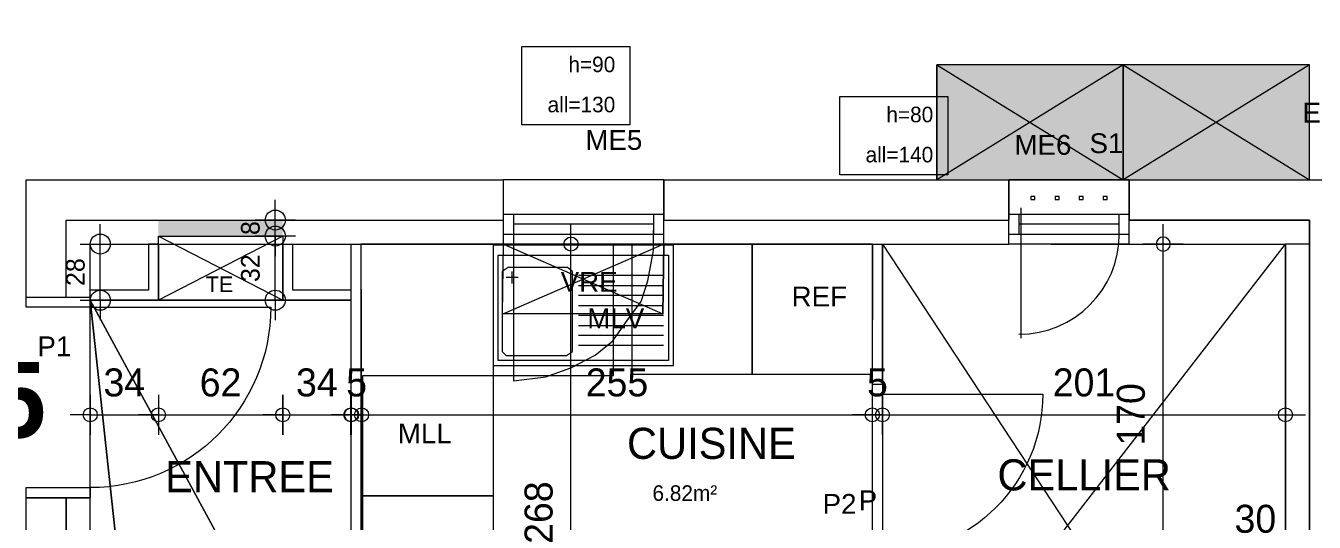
# Model space of a CAD drawing. Header units: metres. Extents: x -30.4 to 29.6, y -50.6 to 0.4.
# Drawn here: x -22.44 to -16.02, y -22.32 to -19.85 of the extents above; entities that cross this region are included whole.
import ezdxf
from ezdxf.enums import TextEntityAlignment as Align
from ezdxf.lldxf.tags import DXFTag

# ---------------------------------------------------------------- set-up
doc = ezdxf.new("R2010")
doc.units = ezdxf.units.M
doc.header["$MEASUREMENT"] = 0
for name, color, linetype in [('Calque commun', 7, 'Continuous'), ('Calque7', 7, 'Continuous'), ('Calque90', 7, 'Continuous'), ('Textes', 7, 'Continuous')]:
    doc.layers.add(name, color=color, linetype=linetype)
doc.styles.add('Arial15', font='arial.ttf', dxfattribs={"height": 0.077313})
doc.styles.add('Arial4', font='arial.ttf', dxfattribs={"height": 0.098961})
doc.styles.add('Century Gothic', font='GOTHIC.TTF', dxfattribs={"height": 0.139636})
doc.styles.add('Century Gothic15', font='GOTHIC.TTF', dxfattribs={"height": 0.155151})
doc.styles.add('Century Gothic17', font='GOTHIC.TTF', dxfattribs={"height": 0.09309})
doc.styles.add('Century Gothic2', font='GOTHICB.TTF', dxfattribs={"height": 0.378481})
doc.styles.add('Century Gothic7', font='GOTHIC.TTF', dxfattribs={"height": 0.077575})
tags = doc.linetypes.add('DOT2', pattern=[0.125, 0, -0.125]).pattern_tags.tags
tags[6:7] = [DXFTag(74, 4), DXFTag(75, 0), DXFTag(340, '0'), DXFTag(46, 1.0), DXFTag(50, 0.0), DXFTag(44, 0.0), DXFTag(45, 0.0)]
tags[4:5] = [DXFTag(74, 4), DXFTag(75, 0), DXFTag(340, '0'), DXFTag(46, 1.0), DXFTag(50, 0.0), DXFTag(44, 0.0), DXFTag(45, 0.0)]
tags = doc.linetypes.add('HIDDEN', pattern=[0.375, 0.25, -0.125]).pattern_tags.tags
tags[6:7] = [DXFTag(74, 4), DXFTag(75, 0), DXFTag(340, '0'), DXFTag(46, 1.0), DXFTag(50, 0.0), DXFTag(44, 0.0), DXFTag(45, 0.0)]
tags[4:5] = [DXFTag(74, 4), DXFTag(75, 0), DXFTag(340, '0'), DXFTag(46, 1.0), DXFTag(50, 0.0), DXFTag(44, 0.0), DXFTag(45, 0.0)]
tags = doc.linetypes.add('HIDDEN2', pattern=[0.1875, 0.125, -0.0625]).pattern_tags.tags
tags[6:7] = [DXFTag(74, 4), DXFTag(75, 0), DXFTag(340, '0'), DXFTag(46, 1.0), DXFTag(50, 0.0), DXFTag(44, 0.0), DXFTag(45, 0.0)]
tags[4:5] = [DXFTag(74, 4), DXFTag(75, 0), DXFTag(340, '0'), DXFTag(46, 1.0), DXFTag(50, 0.0), DXFTag(44, 0.0), DXFTag(45, 0.0)]

# ---------------------------------------------------------------- blocks, each defined once
blk = doc.blocks.new('Block25442')
at = {"layer": 'Calque commun', "color": 7, "linetype": 'Continuous', "lineweight": 18}
for p, q in [((-16.0388, -20.6153), (-15.8388, -20.6153)), ((-16.0388, -20.8153), (-16.0388, -20.8153))]:
    blk.add_line(p, q, dxfattribs=at)
at = {"layer": 'Calque commun', "color": 7, "linetype": 'Continuous', "lineweight": 9}
blk.add_line((-16.0388, -20.9353), (-16.1588, -20.9353), dxfattribs=at)
blk = doc.blocks.new('Block25478')
at = {"layer": 'Calque commun', "color": 7, "linetype": 'Continuous', "lineweight": 9}
for p, q in [((-16.0388, -20.8153), (-16.0388, -29.4153)), ((-16.1588, -20.9353), (-16.1588, -29.2952))]:
    blk.add_line(p, q, dxfattribs=at)
blk = doc.blocks.new('Block26342')
at = {"layer": 'Calque commun', "color": 7, "linetype": 'Continuous', "lineweight": 18}
for p, q in [((-22.4388, -21.2006), (-22.4388, -20.6153)), ((-22.4388, -24.5098), (-22.4388, -22.2006))]:
    blk.add_line(p, q, dxfattribs=at)
at = {"layer": 'Calque commun', "color": 7, "linetype": 'Continuous', "lineweight": 9}
for p, q in [((-22.2388, -21.2006), (-22.2388, -20.8153)), ((-22.1188, -21.2006), (-22.1188, -20.9353)), ((-22.2388, -24.5098), (-22.2388, -22.2006)), ((-22.1188, -24.5098), (-22.1188, -22.2006))]:
    blk.add_line(p, q, dxfattribs=at)
blk = doc.blocks.new('@PRES_1_$$_1-4')
at = {"layer": 'Calque commun', "color": 5, "linetype": 'Continuous', "lineweight": 9}
blk.add_line((0.05, 0.32), (0.05, 1.22), dxfattribs=at)
at = {"layer": 'Calque commun', "color": 5, "linetype": 'Continuous', "lineweight": 9, "extrusion": (0, 0, -1)}
blk.add_arc((-0.05, 0.32), 0.9, 90, 180, dxfattribs=at)
at = {"layer": 'Calque commun', "color": 5, "linetype": 'Continuous', "lineweight": 9}
mesh = blk.add_polyface(dxfattribs=at)
corners = [(0, 0), (0, 0.32), (0.05, 0.32), (0.05, 0)]
mesh.append_faces([[corners[k] for k in face] for face in [(0, 1, 2, 3)]], dxfattribs={"color": 5})
mesh = blk.add_polyface(dxfattribs=at)
corners = [(0.95, 0), (0.95, 0.32), (1, 0.32), (1, 0)]
mesh.append_faces([[corners[k] for k in face] for face in [(0, 1, 2, 3)]], dxfattribs={"color": 5})
blk = doc.blocks.new('@PRES_1_$$_1-5')
at = {"layer": 'Calque commun', "color": 0, "linetype": 'ByBlock', "lineweight": -2}
blk.add_line((0, 0), (0, 0.32), dxfattribs=at)
blk = doc.blocks.new('@PRES_1_$$_1-6')
at = {"layer": 'Calque commun', "color": 0, "linetype": 'ByBlock', "lineweight": -2}
blk.add_line((0, 0), (0, 0.32), dxfattribs=at)
blk = doc.blocks.new('INTER_2D_COMB2')
at = {"layer": 'Calque7', "color": 0, "linetype": 'ByBlock', "lineweight": -2}
blk.add_blockref('@PRES_1_$$_1-4', (0, 0), dxfattribs=at)
at = {"layer": 'Calque7', "color": 7, "linetype": 'Continuous', "lineweight": 9}
blk.add_blockref('@PRES_1_$$_1-5', (0, 0), dxfattribs=at)
at = {"layer": 'Calque7', "color": 7, "linetype": 'Continuous', "lineweight": 9, "extrusion": (0, 0, -1), "xscale": -1, "yscale": -1, "zscale": -1, "rotation": -180}
blk.add_blockref('@PRES_1_$$_1-6', (-1, 0), dxfattribs=at)
blk = doc.blocks.new('PLACED_COMB2')
at = {"layer": 'Calque7', "color": 0, "linetype": 'ByBlock', "lineweight": -2}
blk.add_blockref('INTER_2D_COMB2', (0, 0), dxfattribs=at)
blk = doc.blocks.new('Block29659')
at = {"layer": 'Calque commun', "color": 7, "linetype": 'Continuous', "lineweight": 18}
for p, q in [((-22.4388, -20.6153), (-20.0588, -20.6153)), ((-19.2588, -20.6153), (-17.5378, -20.6153)), ((-16.9378, -20.6153), (-15.8388, -20.6153))]:
    blk.add_line(p, q, dxfattribs=at)
at = {"layer": 'Calque commun', "color": 7, "linetype": 'Continuous', "lineweight": 9}
for p, q in [((-22.2388, -20.8153), (-20.0588, -20.8153)), ((-19.2588, -20.8153), (-17.5378, -20.8153)), ((-16.9378, -20.8153), (-16.0388, -20.8153)), ((-22.1188, -20.9353), (-20.0588, -20.9353)), ((-19.2588, -20.9353), (-17.5378, -20.9353)), ((-16.9378, -20.9353), (-16.1588, -20.9353))]:
    blk.add_line(p, q, dxfattribs=at)
blk = doc.blocks.new('@PRES_1_$$_1-7')
at = {"layer": 'Calque commun', "color": 5, "linetype": 'Continuous', "lineweight": 9}
for p, q in [((0, 0.32), (0.8, 0.32)), ((0.8, 0.15), (0, 0.15)), ((0.05, 0.05), (0.05, 0.15)), ((0.75, 0.15), (0.75, 0.05)), ((0.05, 0.1), (0.75, 0.1)), ((0.8, 0.05), (0, 0.05)), ((0, 0), (0.8, 0))]:
    blk.add_line(p, q, dxfattribs=at)
blk = doc.blocks.new('@PRES_1_$$_1-8')
at = {"layer": 'Calque commun', "color": 7, "linetype": 'Continuous', "lineweight": 9}
blk.add_line((0, 0), (0, 0.32), dxfattribs=at)
blk = doc.blocks.new('@PRES_1_$$_1-9')
at = {"layer": 'Calque commun', "color": 7, "linetype": 'Continuous', "lineweight": 9}
blk.add_line((0, 0), (0, 0.32), dxfattribs=at)
blk = doc.blocks.new('INTER_2D_COMB3')
at = {"layer": 'Calque commun', "color": 0, "linetype": 'ByBlock', "lineweight": -2}
for name in ['@PRES_1_$$_1-7', '@PRES_1_$$_1-8']:
    blk.add_blockref(name, (0, 0), dxfattribs=at)
at = {"layer": 'Calque commun', "color": 0, "linetype": 'ByBlock', "lineweight": -2, "extrusion": (0, 0, -1), "xscale": -1, "yscale": -1, "zscale": -1, "rotation": -180}
blk.add_blockref('@PRES_1_$$_1-9', (-0.8, 0), dxfattribs=at)
blk = doc.blocks.new('PLACED_COMB3')
at = {"layer": 'Calque commun', "color": 0, "linetype": 'ByBlock', "lineweight": -2}
blk.add_blockref('INTER_2D_COMB3', (0, 0), dxfattribs=at)
blk = doc.blocks.new('@PRES_1_$$_1-13')
at = {"layer": 'Calque commun', "color": 5, "linetype": 'Continuous', "lineweight": 9}
for p, q in [((0, 0.32), (0.6, 0.32)), ((0.6, 0.15), (0, 0.15)), ((0.05, 0.05), (0.05, 0.15)), ((0.55, 0.15), (0.55, 0.05)), ((0.05, 0.1), (0.55, 0.1)), ((0.6, 0.05), (0, 0.05)), ((0, 0), (0.6, 0))]:
    blk.add_line(p, q, dxfattribs=at)
blk = doc.blocks.new('@PRES_1_$$_1-14')
at = {"layer": 'Calque commun', "color": 7, "linetype": 'Continuous', "lineweight": 9}
blk.add_line((0, 0), (0, 0.32), dxfattribs=at)
blk = doc.blocks.new('@PRES_1_$$_1-15')
at = {"layer": 'Calque commun', "color": 7, "linetype": 'Continuous', "lineweight": 9}
blk.add_line((0, 0), (0, 0.32), dxfattribs=at)
blk = doc.blocks.new('INTER_2D_COMB5')
at = {"layer": 'Calque commun', "color": 0, "linetype": 'ByBlock', "lineweight": -2}
for name in ['@PRES_1_$$_1-13', '@PRES_1_$$_1-14']:
    blk.add_blockref(name, (0, 0), dxfattribs=at)
at = {"layer": 'Calque commun', "color": 0, "linetype": 'ByBlock', "lineweight": -2, "extrusion": (0, 0, -1), "xscale": -1, "yscale": -1, "zscale": -1, "rotation": -180}
blk.add_blockref('@PRES_1_$$_1-15', (-0.6, 0), dxfattribs=at)
blk = doc.blocks.new('PLACED_COMB5')
at = {"layer": 'Calque commun', "color": 0, "linetype": 'ByBlock', "lineweight": -2}
blk.add_blockref('INTER_2D_COMB5', (0, 0), dxfattribs=at)
blk = doc.blocks.new('_15-2')
at = {"layer": 'Calque90', "color": 6, "linetype": 'ByBlock', "lineweight": 9}
for p, q in [((0.9, 0.6), (0, 0.6)), ((0, 0.6), (0, 0)), ((0.9, 0), (0.9, 0.6)), ((0.025, 0.025), (0.025, 0.55)), ((0.025, 0.55), (0.875, 0.55)), ((0.875, 0.55), (0.875, 0.025)), ((0.075, 0.49), (0.045, 0.47)), ((0.045, 0.47), (0.045, 0.07)), ((0.37, 0.4888), (0.075, 0.49)), ((0.095, 0.4099), (0.095, 0.4699)), ((0.395, 0.47), (0.37, 0.4888)), ((0.395, 0.07), (0.395, 0.47)), ((0.85, 0.45), (0.425, 0.45)), ((0.125, 0.4398), (0.065, 0.44)), ((0.425, 0.4), (0.85, 0.4)), ((0.85, 0.35), (0.425, 0.35)), ((0.425, 0.3), (0.85, 0.3)), ((0.85, 0.25), (0.425, 0.25)), ((0.425, 0.2), (0.85, 0.2)), ((0.85, 0.15), (0.425, 0.15)), ((0.045, 0.07), (0.065, 0.05)), ((0.045, 0.07), (0.065, 0.05)), ((0.365, 0.05), (0.395, 0.07)), ((0.85, 0.1), (0.425, 0.1)), ((0, 0), (0.9, 0)), ((0.875, 0.025), (0.025, 0.025)), ((0.065, 0.05), (0.365, 0.05))]:
    blk.add_line(p, q, dxfattribs=at)
blk = doc.blocks.new('XMODULE1PGNONPMR23')
at = {"layer": 'Calque commun', "color": 5, "linetype": 'Continuous', "lineweight": 9}
blk.add_arc((0, 0), 0.5, 0, 359.99941, dxfattribs=at)
blk = doc.blocks.new('XMODULE1PGNONPMR24')
at = {"layer": 'Calque commun', "color": 5, "linetype": 'Continuous', "lineweight": 9}
blk.add_arc((0, 0), 0.5, 0, 359.99941, dxfattribs=at)
blk = doc.blocks.new('DimLine53444')
at = {"layer": 'Calque commun', "color": 5, "linetype": 'Continuous', "lineweight": 9}
for p, q in [((9.3189, -15.9912), (9.3189, -15.8912)), ((9.2189, -15.9912), (9.4189, -15.9912)), ((9.3189, -18.6713), (9.3189, -15.9912)), ((9.4189, -18.6713), (9.2189, -18.6713)), ((9.3189, -18.6713), (9.3189, -18.7713))]:
    blk.add_line(p, q, dxfattribs=at)
at = {"layer": 'Calque commun', "color": 5, "linetype": 'Continuous', "lineweight": 9, "extrusion": (0, 0, -1), "xscale": 0.07000000029802322, "yscale": 0.07000000029802322, "zscale": 0.07000000029802322, "rotation": 90}
for name, p in [('XMODULE1PGNONPMR24', (-9.3189, -15.9912)), ('XMODULE1PGNONPMR23', (-9.3189, -18.6713))]:
    blk.add_blockref(name, p, dxfattribs=at)
at = {"layer": 'Calque commun', "color": 5, "linetype": 'Continuous', "lineweight": 9, "style": 'Century Gothic'}
blk.add_text('268', height=0.13964, rotation=90, dxfattribs=at).set_placement((9.2689, -17.3312), align=Align.BOTTOM_CENTER)
blk = doc.blocks.new('XMODULE1PGNONPMR25')
at = {"layer": 'Calque commun', "color": 5, "linetype": 'Continuous', "lineweight": 9}
blk.add_arc((0, 0), 0.5, 0, 359.99941, dxfattribs=at)
blk = doc.blocks.new('XMODULE1PGNONPMR26')
at = {"layer": 'Calque commun', "color": 5, "linetype": 'Continuous', "lineweight": 9}
blk.add_arc((0, 0), 0.5, 0, 359.99941, dxfattribs=at)
blk = doc.blocks.new('DimLine53452')
at = {"layer": 'Calque commun', "color": 5, "linetype": 'Continuous', "lineweight": 9}
for p, q in [((10.8722, -16.9433), (10.8722, -16.7433)), ((12.8815, -16.9433), (12.8815, -16.7433)), ((10.8722, -16.8433), (10.7722, -16.8433)), ((10.8722, -16.8433), (12.8815, -16.8433)), ((12.8815, -16.8433), (12.9815, -16.8433))]:
    blk.add_line(p, q, dxfattribs=at)
at = {"layer": 'Calque commun', "color": 5, "linetype": 'Continuous', "lineweight": 9, "extrusion": (0, 0, -1), "xscale": 0.07000000029802322, "yscale": 0.07000000029802322, "zscale": 0.07000000029802322}
for name, p in [('XMODULE1PGNONPMR25', (-10.8722, -16.8433)), ('XMODULE1PGNONPMR26', (-12.8815, -16.8433))]:
    blk.add_blockref(name, p, dxfattribs=at)
at = {"layer": 'Calque commun', "color": 5, "linetype": 'Continuous', "lineweight": 9, "style": 'Century Gothic'}
blk.add_text('201', height=0.13964, dxfattribs=at).set_placement((11.8769, -16.7933), align=Align.BOTTOM_CENTER)
blk = doc.blocks.new('XMODULE1PGNONPMR27')
at = {"layer": 'Calque commun', "color": 5, "linetype": 'Continuous', "lineweight": 9}
blk.add_arc((0, 0), 0.5, 0, 359.99941, dxfattribs=at)
blk = doc.blocks.new('XMODULE1PGNONPMR28')
at = {"layer": 'Calque commun', "color": 5, "linetype": 'Continuous', "lineweight": 9}
blk.add_arc((0, 0), 0.5, 0, 359.99941, dxfattribs=at)
blk = doc.blocks.new('DimLine53460')
at = {"layer": 'Calque commun', "color": 5, "linetype": 'Continuous', "lineweight": 9}
for p, q in [((10.8215, -16.9433), (10.8215, -16.7433)), ((10.8722, -16.9433), (10.8722, -16.7433)), ((10.8215, -16.8433), (10.7215, -16.8433)), ((10.8215, -16.8433), (10.8722, -16.8433)), ((10.8722, -16.8433), (10.9722, -16.8433))]:
    blk.add_line(p, q, dxfattribs=at)
at = {"layer": 'Calque commun', "color": 5, "linetype": 'Continuous', "lineweight": 9, "extrusion": (0, 0, -1), "xscale": 0.07000000029802322, "yscale": 0.07000000029802322, "zscale": 0.07000000029802322}
for name, p in [('XMODULE1PGNONPMR27', (-10.8215, -16.8433)), ('XMODULE1PGNONPMR28', (-10.8722, -16.8433))]:
    blk.add_blockref(name, p, dxfattribs=at)
at = {"layer": 'Calque commun', "color": 5, "linetype": 'Continuous', "lineweight": 9, "style": 'Century Gothic'}
blk.add_text('5', height=0.1396, dxfattribs=at).set_placement((10.8469, -16.7933), align=Align.BOTTOM_CENTER)
blk = doc.blocks.new('XMODULE1PGNONPMR29')
at = {"layer": 'Calque commun', "color": 5, "linetype": 'Continuous', "lineweight": 9}
blk.add_arc((0, 0), 0.5, 0, 359.99941, dxfattribs=at)
blk = doc.blocks.new('XMODULE1PGNONPMR30')
at = {"layer": 'Calque commun', "color": 5, "linetype": 'Continuous', "lineweight": 9}
blk.add_arc((0, 0), 0.5, 0, 359.99941, dxfattribs=at)
blk = doc.blocks.new('DimLine53468')
at = {"layer": 'Calque commun', "color": 5, "linetype": 'Continuous', "lineweight": 9}
for p, q in [((8.2748, -16.9433), (8.2748, -16.7433)), ((10.8215, -16.9433), (10.8215, -16.7433)), ((8.2748, -16.8433), (8.1748, -16.8433)), ((8.2748, -16.8433), (10.8215, -16.8433)), ((10.8215, -16.8433), (10.9215, -16.8433))]:
    blk.add_line(p, q, dxfattribs=at)
at = {"layer": 'Calque commun', "color": 5, "linetype": 'Continuous', "lineweight": 9, "extrusion": (0, 0, -1), "xscale": 0.07000000029802322, "yscale": 0.07000000029802322, "zscale": 0.07000000029802322}
for name, p in [('XMODULE1PGNONPMR29', (-8.2748, -16.8433)), ('XMODULE1PGNONPMR30', (-10.8215, -16.8433))]:
    blk.add_blockref(name, p, dxfattribs=at)
at = {"layer": 'Calque commun', "color": 5, "linetype": 'Continuous', "lineweight": 9, "style": 'Century Gothic'}
blk.add_text('255', height=0.13964, dxfattribs=at).set_placement((9.5482, -16.7933), align=Align.BOTTOM_CENTER)
blk = doc.blocks.new('XMODULE1PGNONPMR31')
at = {"layer": 'Calque commun', "color": 5, "linetype": 'Continuous', "lineweight": 9}
blk.add_arc((0, 0), 0.5, 0, 359.99941, dxfattribs=at)
blk = doc.blocks.new('XMODULE1PGNONPMR32')
at = {"layer": 'Calque commun', "color": 5, "linetype": 'Continuous', "lineweight": 9}
blk.add_arc((0, 0), 0.5, 0, 359.99941, dxfattribs=at)
blk = doc.blocks.new('DimLine53476')
at = {"layer": 'Calque commun', "color": 5, "linetype": 'Continuous', "lineweight": 9}
for p, q in [((8.2248, -16.9433), (8.2248, -16.7433)), ((8.2748, -16.9433), (8.2748, -16.7433)), ((8.2248, -16.8433), (8.1248, -16.8433)), ((8.2248, -16.8433), (8.2748, -16.8433)), ((8.2748, -16.8433), (8.3748, -16.8433))]:
    blk.add_line(p, q, dxfattribs=at)
at = {"layer": 'Calque commun', "color": 5, "linetype": 'Continuous', "lineweight": 9, "extrusion": (0, 0, -1), "xscale": 0.07000000029802322, "yscale": 0.07000000029802322, "zscale": 0.07000000029802322}
for name, p in [('XMODULE1PGNONPMR31', (-8.2248, -16.8433)), ('XMODULE1PGNONPMR32', (-8.2748, -16.8433))]:
    blk.add_blockref(name, p, dxfattribs=at)
at = {"layer": 'Calque commun', "color": 5, "linetype": 'Continuous', "lineweight": 9, "style": 'Century Gothic'}
blk.add_text('5', height=0.1396, dxfattribs=at).set_placement((8.2498, -16.7933), align=Align.BOTTOM_CENTER)
blk = doc.blocks.new('XMODULE1PGNONPMR33')
at = {"layer": 'Calque commun', "color": 5, "linetype": 'Continuous', "lineweight": 9}
blk.add_arc((0, 0), 0.5, 0, 359.99941, dxfattribs=at)
blk = doc.blocks.new('XMODULE1PGNONPMR34')
at = {"layer": 'Calque commun', "color": 5, "linetype": 'Continuous', "lineweight": 9}
blk.add_arc((0, 0), 0.5, 0, 359.99941, dxfattribs=at)
blk = doc.blocks.new('DimLine53500')
at = {"layer": 'Calque commun', "color": 5, "linetype": 'Continuous', "lineweight": 9}
for p, q in [((12.272, -15.9912), (12.272, -15.8912)), ((12.372, -15.9912), (12.172, -15.9912)), ((12.272, -17.6912), (12.272, -15.9912)), ((12.372, -17.6912), (12.172, -17.6912)), ((12.272, -17.6912), (12.272, -17.7912))]:
    blk.add_line(p, q, dxfattribs=at)
at = {"layer": 'Calque commun', "color": 5, "linetype": 'Continuous', "lineweight": 9, "xscale": 0.07000000029802322, "yscale": 0.07000000029802322, "zscale": 0.07000000029802322, "rotation": 90}
for name, p in [('XMODULE1PGNONPMR34', (12.272, -15.9912)), ('XMODULE1PGNONPMR33', (12.272, -17.6912))]:
    blk.add_blockref(name, p, dxfattribs=at)
at = {"layer": 'Calque commun', "color": 5, "linetype": 'Continuous', "lineweight": 9, "style": 'Century Gothic'}
blk.add_text('170', height=0.13964, rotation=90, dxfattribs=at).set_placement((12.222, -16.8412), align=Align.BOTTOM_CENTER)
blk = doc.blocks.new('XMODULE1PGNONPMR47')
at = {"layer": 'Calque commun', "color": 5, "linetype": 'Continuous', "lineweight": 9}
blk.add_arc((0, 0), 0.5, 0, 359.99941, dxfattribs=at)
blk = doc.blocks.new('XMODULE1PGNONPMR48')
at = {"layer": 'Calque commun', "color": 5, "linetype": 'Continuous', "lineweight": 9}
blk.add_arc((0, 0), 0.5, 0, 359.99941, dxfattribs=at)
blk = doc.blocks.new('DimLine55785')
at = {"layer": 'Calque commun', "color": 5, "linetype": 'Continuous', "lineweight": 9}
for p, q in [((12.5815, -17.6236), (12.5815, -17.4236)), ((12.8815, -17.6236), (12.8815, -17.4236)), ((12.5815, -17.5236), (12.4815, -17.5236)), ((12.5815, -17.5236), (12.8815, -17.5236)), ((12.8815, -17.5236), (12.9815, -17.5236))]:
    blk.add_line(p, q, dxfattribs=at)
at = {"layer": 'Calque commun', "color": 5, "linetype": 'Continuous', "lineweight": 9, "extrusion": (0, 0, -1), "xscale": 0.07000000029802322, "yscale": 0.07000000029802322, "zscale": 0.07000000029802322}
for name, p in [('XMODULE1PGNONPMR47', (-12.5815, -17.5236)), ('XMODULE1PGNONPMR48', (-12.8815, -17.5236))]:
    blk.add_blockref(name, p, dxfattribs=at)
at = {"layer": 'Calque commun', "color": 5, "linetype": 'Continuous', "lineweight": 9, "style": 'Century Gothic'}
blk.add_text('30', height=0.13964, dxfattribs=at).set_placement((12.7315, -17.4736), align=Align.BOTTOM_CENTER)
blk = doc.blocks.new('60x65')
at = {"layer": 'Calque commun', "color": 7, "linetype": 'HIDDEN', "lineweight": 9}
mesh = blk.add_polyface(dxfattribs=at)
corners = [(0, 0.6), (0.65, 0.6), (0.65, 0), (0, 0)]
mesh.append_faces([[corners[k] for k in face] for face in [(0, 1, 2, 3)]], dxfattribs={"color": 7})
blk = doc.blocks.new('@PRES_1_$$_1-46')
at = {"layer": 'Calque commun', "color": 5, "linetype": 'Continuous', "lineweight": 9}
blk.add_line((0.05, 0.05), (0.05, 0.85), dxfattribs=at)
at = {"layer": 'Calque commun', "color": 5, "linetype": 'Continuous', "lineweight": 9, "extrusion": (0, 0, -1)}
blk.add_arc((-0.05, 0.05), 0.8, 90, 180, dxfattribs=at)
at = {"layer": 'Calque commun', "color": 5, "linetype": 'Continuous', "lineweight": 9}
mesh = blk.add_polyface(dxfattribs=at)
corners = [(0, 0), (0, 0.05), (0.05, 0.05), (0.05, 0)]
mesh.append_faces([[corners[k] for k in face] for face in [(0, 1, 2, 3)]], dxfattribs={"color": 5})
mesh = blk.add_polyface(dxfattribs=at)
corners = [(0.85, 0), (0.85, 0.05), (0.9, 0.05), (0.9, 0)]
mesh.append_faces([[corners[k] for k in face] for face in [(0, 1, 2, 3)]], dxfattribs={"color": 5})
blk = doc.blocks.new('@PRES_1_$$_1-47')
at = {"layer": 'Calque commun', "color": 0, "linetype": 'Continuous', "lineweight": 9}
blk.add_line((0, 0), (0, 0.05), dxfattribs=at)
blk = doc.blocks.new('@PRES_1_$$_1-48')
at = {"layer": 'Calque commun', "color": 0, "linetype": 'Continuous', "lineweight": 9}
blk.add_line((0, 0), (0, 0.05), dxfattribs=at)
blk = doc.blocks.new('INTER_2D_COMB16')
at = {"layer": 'Calque7', "color": 0, "linetype": 'ByBlock', "lineweight": -2}
blk.add_blockref('@PRES_1_$$_1-46', (0, 0), dxfattribs=at)
at = {"layer": 'Calque7', "color": 15, "linetype": 'ByBlock', "lineweight": -2}
blk.add_blockref('@PRES_1_$$_1-47', (0, 0), dxfattribs=at)
at = {"layer": 'Calque7', "color": 15, "linetype": 'ByBlock', "lineweight": -2, "extrusion": (0, 0, -1), "xscale": -1, "yscale": -1, "zscale": -1, "rotation": -180}
blk.add_blockref('@PRES_1_$$_1-48', (-0.9, 0), dxfattribs=at)
blk = doc.blocks.new('PLACED_COMB16')
at = {"layer": 'Calque7', "color": 0, "linetype": 'ByBlock', "lineweight": -2}
blk.add_blockref('INTER_2D_COMB16', (0, 0), dxfattribs=at)
blk = doc.blocks.new('XMODULE1PGNONPMR61')
at = {"layer": 'Calque commun', "color": 5, "linetype": 'Continuous', "lineweight": 9}
blk.add_arc((0, 0), 0.5, 0, 359.99941, dxfattribs=at)
blk = doc.blocks.new('XMODULE1PGNONPMR62')
at = {"layer": 'Calque commun', "color": 5, "linetype": 'Continuous', "lineweight": 9}
blk.add_arc((0, 0), 0.5, 0, 359.99941, dxfattribs=at)
blk = doc.blocks.new('DimLine61201')
at = {"layer": 'Calque commun', "color": 5, "linetype": 'Continuous', "lineweight": 9}
for p, q in [((6.9717, -15.9912), (6.9717, -15.8912)), ((6.8717, -15.9912), (7.0717, -15.9912)), ((6.9717, -16.2714), (6.9717, -15.9912)), ((6.8717, -16.2714), (7.0717, -16.2714)), ((6.9717, -16.2714), (6.9717, -16.3714))]:
    blk.add_line(p, q, dxfattribs=at)
at = {"layer": 'Calque commun', "color": 5, "linetype": 'Continuous', "lineweight": 9, "extrusion": (0, 0, -1), "xscale": -0.1000000014901161, "yscale": -0.1000000014901161, "zscale": -0.1000000014901161, "rotation": -90.00000000000001}
for name, p in [('XMODULE1PGNONPMR62', (-6.9717, -15.9912)), ('XMODULE1PGNONPMR61', (-6.9717, -16.2714))]:
    blk.add_blockref(name, p, dxfattribs=at)
at = {"layer": 'Calque commun', "color": 5, "linetype": 'Continuous', "lineweight": 9, "style": 'Century Gothic17'}
blk.add_text('28', height=0.09309, rotation=90, dxfattribs=at).set_placement((6.9217, -16.1313), align=Align.BOTTOM_CENTER)
blk = doc.blocks.new('XMODULE1PGNONPMR65')
at = {"layer": 'Calque commun', "color": 5, "linetype": 'Continuous', "lineweight": 9}
blk.add_arc((0, 0), 0.5, 0, 359.99941, dxfattribs=at)
blk = doc.blocks.new('XMODULE1PGNONPMR66')
at = {"layer": 'Calque commun', "color": 5, "linetype": 'Continuous', "lineweight": 9}
blk.add_arc((0, 0), 0.5, 0, 359.99941, dxfattribs=at)
blk = doc.blocks.new('DimLine61213')
at = {"layer": 'Calque commun', "color": 5, "linetype": 'Continuous', "lineweight": 9}
for p, q in [((7.8815, -16.7433), (7.8815, -16.9433)), ((8.2215, -16.9433), (8.2215, -16.7433)), ((7.8815, -16.8433), (7.7815, -16.8433)), ((7.8815, -16.8433), (8.2215, -16.8433)), ((8.2215, -16.8433), (8.3215, -16.8433))]:
    blk.add_line(p, q, dxfattribs=at)
at = {"layer": 'Calque commun', "color": 5, "linetype": 'Continuous', "lineweight": 9, "extrusion": (0, 0, -1), "xscale": -0.07000000029802322, "yscale": -0.07000000029802322, "zscale": -0.07000000029802322, "rotation": -180}
for name, p in [('XMODULE1PGNONPMR65', (-7.8815, -16.8433)), ('XMODULE1PGNONPMR66', (-8.2215, -16.8433))]:
    blk.add_blockref(name, p, dxfattribs=at)
at = {"layer": 'Calque commun', "color": 5, "linetype": 'Continuous', "lineweight": 9, "style": 'Century Gothic'}
blk.add_text('34', height=0.13964, dxfattribs=at).set_placement((8.0515, -16.7933), align=Align.BOTTOM_CENTER)
blk = doc.blocks.new('XMODULE1PGNONPMR67')
at = {"layer": 'Calque commun', "color": 5, "linetype": 'Continuous', "lineweight": 9}
blk.add_arc((0, 0), 0.5, 0, 359.99941, dxfattribs=at)
blk = doc.blocks.new('XMODULE1PGNONPMR68')
at = {"layer": 'Calque commun', "color": 5, "linetype": 'Continuous', "lineweight": 9}
blk.add_arc((0, 0), 0.5, 0, 359.99941, dxfattribs=at)
blk = doc.blocks.new('DimLine61225')
at = {"layer": 'Calque commun', "color": 5, "linetype": 'Continuous', "lineweight": 9}
for p, q in [((7.2615, -16.7433), (7.2615, -16.9433)), ((7.8815, -16.9433), (7.8815, -16.7433)), ((7.2615, -16.8433), (7.1615, -16.8433)), ((7.2615, -16.8433), (7.8815, -16.8433)), ((7.8815, -16.8433), (7.9815, -16.8433))]:
    blk.add_line(p, q, dxfattribs=at)
at = {"layer": 'Calque commun', "color": 5, "linetype": 'Continuous', "lineweight": 9, "extrusion": (0, 0, -1), "xscale": -0.07000000029802322, "yscale": -0.07000000029802322, "zscale": -0.07000000029802322, "rotation": -180}
for name, p in [('XMODULE1PGNONPMR67', (-7.2615, -16.8433)), ('XMODULE1PGNONPMR68', (-7.8815, -16.8433))]:
    blk.add_blockref(name, p, dxfattribs=at)
at = {"layer": 'Calque commun', "color": 5, "linetype": 'Continuous', "lineweight": 9, "style": 'Century Gothic'}
blk.add_text('62', height=0.13964, dxfattribs=at).set_placement((7.5715, -16.7933), align=Align.BOTTOM_CENTER)
blk = doc.blocks.new('XMODULE1PGNONPMR69')
at = {"layer": 'Calque commun', "color": 5, "linetype": 'Continuous', "lineweight": 9}
blk.add_arc((0, 0), 0.5, 0, 359.99941, dxfattribs=at)
blk = doc.blocks.new('XMODULE1PGNONPMR70')
at = {"layer": 'Calque commun', "color": 5, "linetype": 'Continuous', "lineweight": 9}
blk.add_arc((0, 0), 0.5, 0, 359.99941, dxfattribs=at)
blk = doc.blocks.new('DimLine61231')
at = {"layer": 'Calque commun', "color": 5, "linetype": 'Continuous', "lineweight": 9}
for p, q in [((6.9215, -16.7433), (6.9215, -16.9433)), ((7.2615, -16.7433), (7.2615, -16.9433)), ((6.9215, -16.8433), (6.8215, -16.8433)), ((6.9215, -16.8433), (7.2615, -16.8433)), ((7.2615, -16.8433), (7.3615, -16.8433))]:
    blk.add_line(p, q, dxfattribs=at)
at = {"layer": 'Calque commun', "color": 5, "linetype": 'Continuous', "lineweight": 9, "extrusion": (0, 0, -1), "xscale": -0.07000000029802322, "yscale": -0.07000000029802322, "zscale": -0.07000000029802322, "rotation": -180}
for name, p in [('XMODULE1PGNONPMR69', (-6.9215, -16.8433)), ('XMODULE1PGNONPMR70', (-7.2615, -16.8433))]:
    blk.add_blockref(name, p, dxfattribs=at)
at = {"layer": 'Calque commun', "color": 5, "linetype": 'Continuous', "lineweight": 9, "style": 'Century Gothic'}
blk.add_text('34', height=0.13964, dxfattribs=at).set_placement((7.0915, -16.7933), align=Align.BOTTOM_CENTER)
blk = doc.blocks.new('XMODULE1PGNONPMR71')
at = {"layer": 'Calque commun', "color": 5, "linetype": 'Continuous', "lineweight": 9}
blk.add_arc((0, 0), 0.5, 0, 359.99941, dxfattribs=at)
blk = doc.blocks.new('XMODULE1PGNONPMR72')
at = {"layer": 'Calque commun', "color": 5, "linetype": 'Continuous', "lineweight": 9}
blk.add_arc((0, 0), 0.5, 0, 359.99941, dxfattribs=at)
blk = doc.blocks.new('DimLine61249')
at = {"layer": 'Calque commun', "color": 5, "linetype": 'Continuous', "lineweight": 9}
for p, q in [((7.8445, -15.9514), (7.8445, -15.8514)), ((7.9445, -15.9514), (7.7445, -15.9514)), ((7.8445, -16.2714), (7.8445, -15.9514)), ((7.9445, -16.2714), (7.7445, -16.2714)), ((7.8445, -16.2714), (7.8445, -16.3714))]:
    blk.add_line(p, q, dxfattribs=at)
at = {"layer": 'Calque commun', "color": 5, "linetype": 'Continuous', "lineweight": 9, "extrusion": (0, 0, -1), "xscale": -0.1000000014901161, "yscale": -0.1000000014901161, "zscale": -0.1000000014901161, "rotation": -90.00000000000001}
for name, p in [('XMODULE1PGNONPMR72', (-7.8445, -15.9514)), ('XMODULE1PGNONPMR71', (-7.8445, -16.2714))]:
    blk.add_blockref(name, p, dxfattribs=at)
at = {"layer": 'Calque commun', "color": 5, "linetype": 'Continuous', "lineweight": 9, "style": 'Century Gothic17'}
blk.add_text('32', height=0.09309, rotation=90, dxfattribs=at).set_placement((7.7945, -16.1114), align=Align.BOTTOM_CENTER)
blk = doc.blocks.new('XMODULE1PGNONPMR73')
at = {"layer": 'Calque commun', "color": 5, "linetype": 'Continuous', "lineweight": 9}
blk.add_arc((0, 0), 0.5, 0, 359.99941, dxfattribs=at)
blk = doc.blocks.new('XMODULE1PGNONPMR74')
at = {"layer": 'Calque commun', "color": 5, "linetype": 'Continuous', "lineweight": 9}
blk.add_arc((0, 0), 0.5, 0, 359.99941, dxfattribs=at)
blk = doc.blocks.new('DimLine61255')
at = {"layer": 'Calque commun', "color": 5, "linetype": 'Continuous', "lineweight": 9}
for p, q in [((7.8445, -15.8714), (7.8445, -15.7714)), ((7.9445, -15.8714), (7.7445, -15.8714)), ((7.8445, -15.9514), (7.8445, -15.8714)), ((7.9445, -15.9514), (7.7445, -15.9514)), ((7.8445, -15.9514), (7.8445, -16.0514))]:
    blk.add_line(p, q, dxfattribs=at)
at = {"layer": 'Calque commun', "color": 5, "linetype": 'Continuous', "lineweight": 9, "extrusion": (0, 0, -1), "xscale": -0.1000000014901161, "yscale": -0.1000000014901161, "zscale": -0.1000000014901161, "rotation": -90.00000000000001}
for name, p in [('XMODULE1PGNONPMR74', (-7.8445, -15.8714)), ('XMODULE1PGNONPMR73', (-7.8445, -15.9514))]:
    blk.add_blockref(name, p, dxfattribs=at)
at = {"layer": 'Calque commun', "color": 5, "linetype": 'Continuous', "lineweight": 9, "style": 'Century Gothic17'}
blk.add_text('8', height=0.0931, rotation=90, dxfattribs=at).set_placement((7.7945, -15.9114), align=Align.BOTTOM_CENTER)
blk = doc.blocks.new('te 62x32')
at = {"layer": 'Calque commun', "color": 1, "linetype": 'Continuous', "lineweight": 18}
for p, q in [((0, 0.32), (0.62, 0)), ((0.62, 0.32), (0, 0))]:
    blk.add_line(p, q, dxfattribs=at)
at = {"layer": 'Textes', "color": 5, "linetype": 'ByBlock', "lineweight": -2, "style": 'Arial15'}
blk.add_text('TE', height=0.07731, dxfattribs=at).set_placement((0.2358, 0.0178), align=Align.BOTTOM_LEFT)
at = {"layer": 'Calque commun', "color": 1, "linetype": 'Continuous', "lineweight": 18}
mesh = blk.add_polyface(dxfattribs=at)
corners = [(0, 0.32), (0.62, 0.32), (0.62, 0), (0, 0)]
mesh.append_faces([[corners[k] for k in face] for face in [(0, 1, 2, 3)]], dxfattribs={"color": 1})
blk = doc.blocks.new('XMODULE1PGNONPMR75')
at = {"layer": 'Calque commun', "color": 15, "linetype": 'Continuous', "lineweight": 18}
for p, q in [((7.2115, -15.9912), (7.2115, -16.2214)), ((7.2615, -15.9912), (7.2115, -15.9912)), ((7.2615, -15.9912), (7.2615, -16.2714)), ((7.8815, -16.2714), (7.8815, -15.9914)), ((7.8815, -15.9914), (7.9315, -15.9914)), ((7.9315, -16.2214), (7.9315, -15.9914)), ((8.2216, -15.9914), (8.2215, -18.6712)), ((8.2216, -15.9914), (8.2716, -15.9914)), ((8.2716, -15.9914), (8.2715, -18.6712)), ((10.8215, -15.9912), (10.8715, -15.9912)), ((10.8215, -16.6905), (10.8215, -15.9912)), ((10.8715, -16.6905), (10.8715, -15.9912)), ((7.2115, -16.2214), (6.9215, -16.2214)), ((6.9215, -16.2714), (6.9215, -16.2214)), ((8.2215, -16.2214), (7.9315, -16.2214)), ((7.2615, -16.2714), (6.9215, -16.2714)), ((8.2215, -16.2714), (7.8815, -16.2714))]:
    blk.add_line(p, q, dxfattribs=at)
at = {"layer": 'Calque commun', "color": 7, "linetype": 'Continuous', "lineweight": 9}
blk.add_line((10.8215, -15.9912), (10.8215, -16.3712), dxfattribs=at)
at = {"layer": 'Calque commun', "color": 9, "linetype": 'HIDDEN2', "lineweight": 9}
for p, q in [((10.8715, -18.5912), (12.8815, -15.9912)), ((10.8715, -15.9912), (12.5815, -18.5893))]:
    blk.add_line(p, q, dxfattribs=at)
at = {"layer": 'Calque commun', "color": 91, "linetype": 'Continuous', "lineweight": 9}
blk.add_trace([(7.8815, -15.9514), (7.8815, -15.8714), (7.2616, -15.9514), (7.2616, -15.8714)], dxfattribs=at)
at = {"layer": 'Calque commun', "color": 5, "linetype": 'Continuous', "lineweight": 9}
for name in ['DimLine61255', 'DimLine61249', 'DimLine61201', 'DimLine53444', 'DimLine53500', 'DimLine61231', 'DimLine61225', 'DimLine61213', 'DimLine53476', 'DimLine53468', 'DimLine53460', 'DimLine53452', 'DimLine55785']:
    blk.add_blockref(name, (0, 0), dxfattribs=at)
at = {"layer": 'Calque commun', "color": 0, "linetype": 'ByBlock', "lineweight": -2}
for name, p in [('te 62x32', (7.2616, -16.2714)), ('60x65', (8.2807, -17.2475)), ('60x65', (8.2807, -17.8475))]:
    blk.add_blockref(name, p, dxfattribs=at)
at = {"layer": 'Calque commun', "color": 0, "linetype": 'DOT2', "lineweight": -2, "xscale": -1, "yscale": -1, "zscale": -1, "rotation": -180}
blk.add_blockref('_15-2', (8.9307, -16.5975), dxfattribs=at)
at = {"layer": 'Calque commun', "color": 0, "linetype": 'ByBlock', "lineweight": -2, "extrusion": (0, 0, -1), "xscale": -1, "yscale": -1, "zscale": -1, "rotation": -90}
for p in [(-8.9307, -16.6475), (-9.6215, -16.6412), (-10.2215, -16.6412)]:
    blk.add_blockref('60x65', p, dxfattribs=at)
at = {"layer": 'Calque commun', "color": 0, "linetype": 'ByBlock', "lineweight": -2, "rotation": -90.00000000000001}
blk.add_blockref('PLACED_COMB16', (10.8215, -16.6905), dxfattribs=at)
at = {"layer": 'Calque commun', "color": 9, "linetype": 'ByBlock', "lineweight": -2, "style": 'Century Gothic7'}
blk.add_text('6.82m²', height=0.07758, dxfattribs=at).set_placement((9.7252, -17.195), align=Align.TOP_LEFT)
at = {"layer": 'Textes', "color": 5, "linetype": 'ByBlock', "lineweight": -2, "style": 'Arial4'}
for s, p in [('REF', (10.6952, -16.332)), ('MLV', (9.6842, -16.4414)), ('MLL', (8.7243, -17.0153)), ('P2', (10.7425, -17.3667))]:
    blk.add_text(s, height=0.09896, dxfattribs=at).set_placement(p, align=Align.BOTTOM_RIGHT)
at = {"layer": 'Textes', "color": 5, "linetype": 'ByBlock', "lineweight": -2, "style": 'Century Gothic15'}
for s, p in [('CUISINE', (9.5983, -16.9079)), ('ENTREE', (7.2952, -17.0743)), ('CELLIER', (11.4454, -17.0653))]:
    blk.add_text(s, height=0.15515, dxfattribs=at).set_placement(p, align=Align.TOP_LEFT)
at = {"layer": 'Calque commun', "color": 9, "linetype": 'Continuous', "lineweight": 9}
mesh = blk.add_polyface(dxfattribs=at)
corners = [(10.8215, -18.6712), (10.8215, -15.9912), (8.2716, -15.9912), (8.2816, -18.6712)]
mesh.append_faces([[corners[k] for k in face] for face in [(0, 1, 2, 3)]], dxfattribs={"color": 9})
at = {"layer": 'Calque commun', "color": 9, "linetype": 'Continuous', "lineweight": 18}
mesh = blk.add_polyface(dxfattribs=at)
corners = [(12.8815, -15.9912), (10.8726, -15.9928), (10.8719, -17.6935), (12.8815, -17.6912)]
mesh.append_faces([[corners[k] for k in face] for face in [(0, 1, 2, 3)]], dxfattribs={"color": 9})
at = {"layer": 'Calque commun', "color": 9, "linetype": 'Continuous', "lineweight": 9}
mesh = blk.add_polyface(dxfattribs=at)
corners = [(7.2216, -19.6158), (7.2216, -19.0635), (8.2215, -18.6712), (10.5815, -19.6512), (10.5815, -20.5513), (6.8815, -24.3512), (12.8815, -24.3512), (11.7015, -18.6712), (10.8615, -19.5712), (10.8615, -20.6013), (12.8815, -20.6013), (10.8615, -20.5513), (10.8615, -19.6512), (6.9215, -16.2714), (11.7015, -19.5712), (8.2215, -16.2714), (6.9215, -19.0635), (6.8815, -19.6158)]
mesh.append_faces([[corners[k] for k in face] for face in [(3, 8, 12), (2, 13, 15)]], dxfattribs={"vtx0": -1, "color": 9})
mesh.append_faces([[corners[k] for k in face] for face in [(5, 4, 6)]], dxfattribs={"vtx0": -1, "vtx1": -1, "color": 9})
mesh.append_faces([[corners[k] for k in face] for face in [(4, 0, 2), (3, 7, 8), (5, 0, 4), (4, 9, 6), (1, 13, 2)]], dxfattribs={"vtx0": -1, "vtx1": -1, "vtx2": -1, "color": 9})
mesh.append_faces([[corners[k] for k in face] for face in [(3, 2, 7)]], dxfattribs={"vtx0": -1, "vtx2": -1, "color": 9})
mesh.append_faces([[corners[k] for k in face] for face in [(14, 8, 7)]], dxfattribs={"vtx1": -1, "color": 9})
mesh.append_faces([[corners[k] for k in face] for face in [(0, 1, 2), (3, 4, 2)]], dxfattribs={"vtx1": -1, "vtx2": -1, "color": 9})
mesh.append_faces([[corners[k] for k in face] for face in [(9, 10, 6), (4, 11, 9), (1, 16, 13), (5, 17, 0)]], dxfattribs={"vtx2": -1, "color": 9})

msp = doc.modelspace()

# ---------------------------------------------------------------- linework, layer by layer
at = {"layer": 'Calque commun', "color": 12, "linetype": 'Continuous', "lineweight": 18}
for p, q in [((-20.0588, -20.8153), (-20.0588, -20.6153)), ((-19.2588, -20.6153), (-19.2588, -20.8153)), ((-22.2388, -20.8155), (-20.0588, -20.8153)), ((-19.2588, -20.8153), (-17.5378, -20.8157)), ((-17.5378, -20.8157), (-17.5378, -20.8155)), ((-16.9378, -20.8153), (-16.9378, -20.815)), ((-16.0388, -20.8155), (-16.9378, -20.8153)), ((-16.0388, -21.5318), (-16.0388, -20.8155)), ((-22.4388, -21.2006), (-22.2388, -21.2006)), ((-16.0388, -21.5318), (-16.0388, -21.5318)), ((-16.0388, -29.4155), (-16.0388, -22.1318)), ((-16.0388, -22.1318), (-16.0388, -22.1318)), ((-22.4388, -22.2006), (-22.2788, -22.2006)), ((-22.2788, -22.2006), (-22.2188, -22.2006)), ((-22.2188, -22.2006), (-22.2788, -22.2006)), ((-22.2788, -22.2006), (-22.2388, -22.2006)), ((-22.2388, -22.2006), (-22.2388, -24.5098))]:
    msp.add_line(p, q, dxfattribs=at)
at = {"layer": 'Calque commun', "color": 7, "linetype": 'Continuous', "lineweight": 18}
for p, q in [((-17.5378, -20.6153), (-17.5378, -20.8155)), ((-16.9378, -20.8153), (-16.9378, -20.6153)), ((-16.9378, -20.6153), (-16.9378, -20.8153)), ((-16.9378, -20.8153), (-16.9378, -20.8153)), ((-16.0388, -22.1318), (-16.0388, -20.8155))]:
    msp.add_line(p, q, dxfattribs=at)
at = {"layer": 'Calque commun', "color": 7, "linetype": 'HIDDEN2', "lineweight": 9}
msp.add_line((-17.4789, -20.7548), (-17.4789, -21.4048), dxfattribs=at)
at = {"layer": 'Calque commun', "color": 7, "linetype": 'Continuous', "lineweight": 9}
msp.add_line((-17.3288, -20.9353), (-16.1588, -20.9353), dxfattribs=at)
at = {"layer": 'Calque commun', "color": 7, "linetype": 'HIDDEN', "lineweight": 9, "flags": 128}
for points in [[(-16.9683, -20.0412), (-17.8978, -20.0412), (-17.8978, -20.6153), (-16.9683, -20.6153), (-16.9683, -20.0412), (-17.8978, -20.6153), (-17.8978, -20.0412), (-16.9683, -20.6153)], [(-16.0388, -20.0412), (-16.9683, -20.0412), (-16.9683, -20.6153), (-16.0388, -20.6153), (-16.0388, -20.0412), (-16.9683, -20.6153), (-16.9683, -20.0412), (-16.0388, -20.6153)]]:
    msp.add_lwpolyline(points, dxfattribs=at)
at = {"layer": 'Calque commun', "color": 7, "linetype": 'HIDDEN2', "lineweight": 9, "flags": 128}
msp.add_lwpolyline([(-20.0088, -20.8681), (-20.0088, -21.6181), (-19.8472, -21.5985), (-19.7227, -21.5526), (-19.6015, -21.4904), (-19.5131, -21.4183), (-19.441, -21.3168), (-19.3722, -21.2218), (-19.338, -21.1181), (-19.3106, -20.9681), (-19.3106, -20.8681)], dxfattribs=at)
at = {"layer": 'Calque commun', "color": 21, "linetype": 'HIDDEN2', "lineweight": 9, "flags": 128}
msp.add_lwpolyline([(-19.2588, -20.9353), (-19.2638, -21.2828), (-20.0638, -21.2828), (-20.0588, -20.9353), (-19.2638, -21.2828), (-19.2588, -20.9353), (-20.0588, -21.2828)], dxfattribs=at)
at = {"layer": 'Calque commun', "color": 7, "linetype": 'HIDDEN2', "lineweight": 9}
msp.add_arc((-17.4878, -20.8853), 0.5, 270, 0, dxfattribs=at)
at = {"layer": 'Calque commun', "color": 43, "linetype": 'HIDDEN', "lineweight": 9}
for points in [[(-16.9683, -20.6153), (-16.9699, -20.0412), (-17.8978, -20.6153), (-17.8978, -20.0412)], [(-16.0388, -20.6153), (-16.0404, -20.0412), (-16.9683, -20.6153), (-16.9683, -20.0412)]]:
    msp.add_trace(points, dxfattribs=at)

# ---------------------------------------------------------------- block references
at = {"layer": 'Calque commun', "color": 0, "linetype": 'ByBlock', "lineweight": -2}
for name, p in [('Block26342', (0, 0)), ('Block29659', (0, 0)), ('Block25442', (0, 0)), ('Block25478', (0, 0)), ('XMODULE1PGNONPMR75', (-29.0404, -4.944))]:
    msp.add_blockref(name, p, dxfattribs=at)
at = {"layer": 'Calque commun', "color": 0, "linetype": 'ByBlock', "lineweight": -2, "extrusion": (0, 0, -1), "xscale": -1, "yscale": -1, "zscale": -1, "rotation": -180}
for name, p in [('PLACED_COMB3', (19.2588, -20.9353)), ('PLACED_COMB5', (16.9378, -20.9353))]:
    msp.add_blockref(name, p, dxfattribs=at)
at = {"layer": 'Calque commun', "color": 0, "linetype": 'ByBlock', "lineweight": -2, "rotation": -90.00000000000001}
msp.add_blockref('PLACED_COMB2', (-22.4388, -21.2006), dxfattribs=at)

# ---------------------------------------------------------------- texts
at = {"layer": 'Calque commun', "color": 5, "linetype": 'ByBlock', "lineweight": -2, "char_height": 0.07758, "attachment_point": 3, "line_spacing_factor": 1.546883, "style": 'Century Gothic7'}
for s, insert in [('h=90\\Pall=130', (-19.5008, -20.0003)), ('h=80\\Pall=140', (-17.9152, -20.2501))]:
    msp.add_mtext(s, dxfattribs=dict(at, insert=insert))
at = {"layer": 'Textes', "color": 5, "linetype": 'ByBlock', "lineweight": -2}
for s, height, style, p in [('EP', 0.09896, 'Arial4', (-16.074, -20.3591)), ('ME6', 0.09896, 'Arial4', (-17.5104, -20.5194)), ('S1', 0.09896, 'Arial4', (-17.1361, -20.5113)), ('P1', 0.09896, 'Arial4', (-22.3821, -21.5247)), ('15', 0.37848, 'Century Gothic2', (-22.9021, -22.015))]:
    msp.add_text(s, height=height, dxfattribs=dict(at, style=style)).set_placement(p, align=Align.BOTTOM_LEFT)
at = {"layer": 'Textes', "color": 5, "linetype": 'ByBlock', "lineweight": -2, "style": 'Arial4'}
for s, height, p in [('ME5', 0.09896, (-19.3658, -20.495)), ('VRE', 0.09896, (-19.4888, -21.2028)), ('P', 0.099, (-18.1947, -22.293))]:
    msp.add_text(s, height=height, dxfattribs=at).set_placement(p, align=Align.BOTTOM_RIGHT)

# ---------------------------------------------------------------- meshes
at = {"layer": 'Calque commun', "color": 7, "linetype": 'Continuous', "lineweight": 9}
mesh = msp.add_polyface(dxfattribs=at)
corners = [(29.6021, -8.6275), (-30.3979, -8.6275), (-30.3979, -50.6275), (29.6021, -50.6275)]
mesh.append_faces([[corners[k] for k in face] for face in [(0, 1, 2, 3)]], dxfattribs={"color": 7})
at = {"layer": 'Calque commun', "color": 11, "linetype": 'Continuous', "lineweight": 18}
mesh = msp.add_polyface(dxfattribs=at)
corners = [(-19.9666, -19.9495), (-19.4282, -19.9495), (-19.4282, -20.3402), (-19.9666, -20.3402)]
mesh.append_faces([[corners[k] for k in face] for face in [(0, 1, 2, 3)]], dxfattribs={"color": 11})
mesh = msp.add_polyface(dxfattribs=at)
corners = [(-18.381, -20.1993), (-17.8426, -20.1993), (-17.8426, -20.59), (-18.381, -20.59)]
mesh.append_faces([[corners[k] for k in face] for face in [(0, 1, 2, 3)]], dxfattribs={"color": 11})
at = {"layer": 'Calque commun', "color": 25, "linetype": 'Continuous', "lineweight": 18}
mesh = msp.add_polyface(dxfattribs=at)
corners = [(-17.4078, -20.6976), (-17.4278, -20.6976), (-17.4278, -20.7125), (-17.4078, -20.7125)]
mesh.append_faces([[corners[k] for k in face] for face in [(0, 1, 2, 3)]], dxfattribs={"color": 25})
mesh = msp.add_polyface(dxfattribs=at)
corners = [(-17.2878, -20.6976), (-17.3078, -20.6976), (-17.3078, -20.7125), (-17.2878, -20.7125)]
mesh.append_faces([[corners[k] for k in face] for face in [(0, 1, 2, 3)]], dxfattribs={"color": 25})
mesh = msp.add_polyface(dxfattribs=at)
corners = [(-17.1678, -20.6976), (-17.1878, -20.6976), (-17.1878, -20.7125), (-17.1678, -20.7125)]
mesh.append_faces([[corners[k] for k in face] for face in [(0, 1, 2, 3)]], dxfattribs={"color": 25})
mesh = msp.add_polyface(dxfattribs=at)
corners = [(-17.0478, -20.6976), (-17.0678, -20.6976), (-17.0678, -20.7125), (-17.0478, -20.7125)]
mesh.append_faces([[corners[k] for k in face] for face in [(0, 1, 2, 3)]], dxfattribs={"color": 25})

doc.saveas('drawing.dxf')
